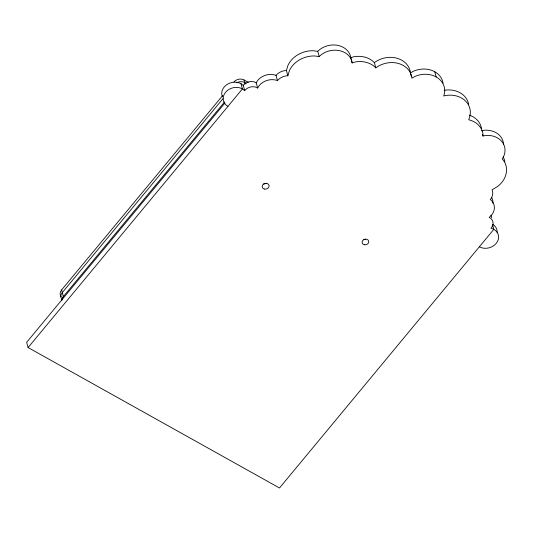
<?xml version="1.0" encoding="UTF-8"?>
<svg xmlns="http://www.w3.org/2000/svg" width="533" height="533" viewBox="0 0 533 533"><rect width="100%" height="100%" fill="white"/><g stroke="black" fill="none" stroke-linecap="round" stroke-linejoin="round"><path stroke-width="0.8" d="M61.935 300.346L62.168 298.74L63.394 296.488L224.586 101.943M61.988 299.539L63.394 296.488L61.581 289.952L222.774 95.414M222.381 96.693A12.159 10.087 -15.5 0 1 226.652 84.74A12.159 10.087 -15.5 0 1 240.976 83.661L242.422 88.891L244.727 90.67L245.367 89.824A8.968 7.442 -15.5 0 1 255.96 87.199L257.666 88.032L259.258 85.513A14.591 12.106 -15.5 0 1 276.187 80.15L277.486 80.67L278.066 79.917A12.685 10.533 -15.5 0 1 286.781 75.779L287.867 75.773L286.414 70.543L287.953 65.392A24.311 20.181 -15.5 0 1 313.184 50.728L317.755 51.361L318.254 50.775A19.501 16.183 -15.5 0 1 350.401 55.825L352.12 62.934L354.845 62.068A22.399 18.595 -15.5 0 1 375.379 67.444L375.885 67.804A22.626 18.782 -15.5 0 1 411.809 77.205L411.816 78.231L414.841 76.479A21.753 18.055 -15.5 0 1 444.582 93.095L443.703 96.04L444.868 95.674A22.626 18.782 -15.5 0 1 468.707 119.652L469.3 119.912A22.399 18.595 -15.5 0 1 482.931 133.616L482.958 136.015L485.183 135.529A19.501 16.183 -15.5 0 1 502.706 158.234L502.233 158.827L504.624 162.085A24.311 20.181 -15.5 0 1 497.276 186.737L492.006 189.808L492.392 190.634A12.685 10.533 -15.5 0 1 490.906 198.809L490.267 199.529L491.333 200.335A14.591 12.106 -15.5 0 1 491.473 215.232L489.201 217.377L490.773 218.37A8.968 7.442 -15.5 0 1 491.692 227.424L490.966 228.217L493.831 229.33A12.159 10.087 -15.5 0 1 496.183 243.428A12.159 10.087 -15.5 0 1 479.347 246.806M287.867 75.773L289.399 70.616A24.311 20.181 -15.5 0 1 314.63 55.952L319.2 56.585L319.707 56.005A19.501 16.183 -15.5 0 1 351.853 61.055L352.12 62.934M257.666 88.032L256.213 82.808L257.812 80.283A14.591 12.106 -15.5 0 1 274.735 74.926L276.034 75.439L277.486 80.67M244.727 90.67L243.281 85.447L243.914 84.594A8.968 7.442 -15.5 0 1 254.514 81.975L256.213 82.808M276.034 75.439L276.62 74.693A12.685 10.533 -15.5 0 1 285.335 70.549L286.414 70.543M222.967 98.665L62.301 292.564A7.295 6.056 -15.5 0 0 61.422 298.713M224.899 103.062L26.65 342.333L28.102 347.556L279.505 487.995L493.831 229.33L492.585 224.846M28.102 347.556L242.422 88.891A12.159 10.087 -15.5 0 0 225.586 92.269A12.159 10.087 -15.5 0 0 227.944 106.367M375.738 67.944L374.439 62.574A22.626 18.782 -15.5 0 1 410.357 71.975L410.37 73.008L413.388 71.249A21.753 18.055 -15.5 0 1 443.083 83.101M350.667 57.704L353.399 56.844A22.399 18.595 -15.5 0 1 373.926 62.221L374.293 62.714M481.506 130.792L483.731 130.305A19.501 16.183 -15.5 0 1 503.558 144.57M233.907 81.975A7.295 6.056 -15.5 0 1 244.007 79.943L248.365 82.382M246.186 83.368L244.734 82.562A7.295 6.056 -15.5 0 0 236.732 82.822M240.976 83.661L243.281 85.447M482.545 134.523L482.958 136.015M434.735 71.742L436.187 76.965M410.577 73.754L411.403 76.739M317.755 51.361L319.2 56.585M244.007 79.943L245.167 84.127M365.511 239.137A3.371 2.798 -15.5 0 1 363.826 239.59M266.207 183.212A3.484 2.892 -15.5 0 1 263.642 183.938M444.142 90.31A22.626 18.782 -15.5 0 1 468.68 104.555M469.36 115.135A22.399 18.595 -15.5 0 1 481.486 128.393M503.179 156.855A24.311 20.181 -15.5 0 1 504.851 161.859M491.792 197.703A14.591 12.106 -15.5 0 1 492.912 203.093M492.985 224.466A12.159 10.087 -15.5 0 1 497.142 232.448M490.973 215.212A8.968 7.442 -15.5 0 1 491.633 217.711M61.122 296.781A7.295 6.056 -15.5 0 1 61.581 289.952M364.425 244.754A3.371 2.798 -15.5 0 0 368.689 241.109A3.371 2.798 -15.5 0 0 363.2 240.07A3.371 2.798 -15.5 0 0 364.425 244.754M264.235 189.015A3.484 2.892 -15.5 0 0 269.065 185.651A3.484 2.892 -15.5 0 0 263.628 184.025A3.484 2.892 -15.5 0 0 264.235 189.015"/></g></svg>
